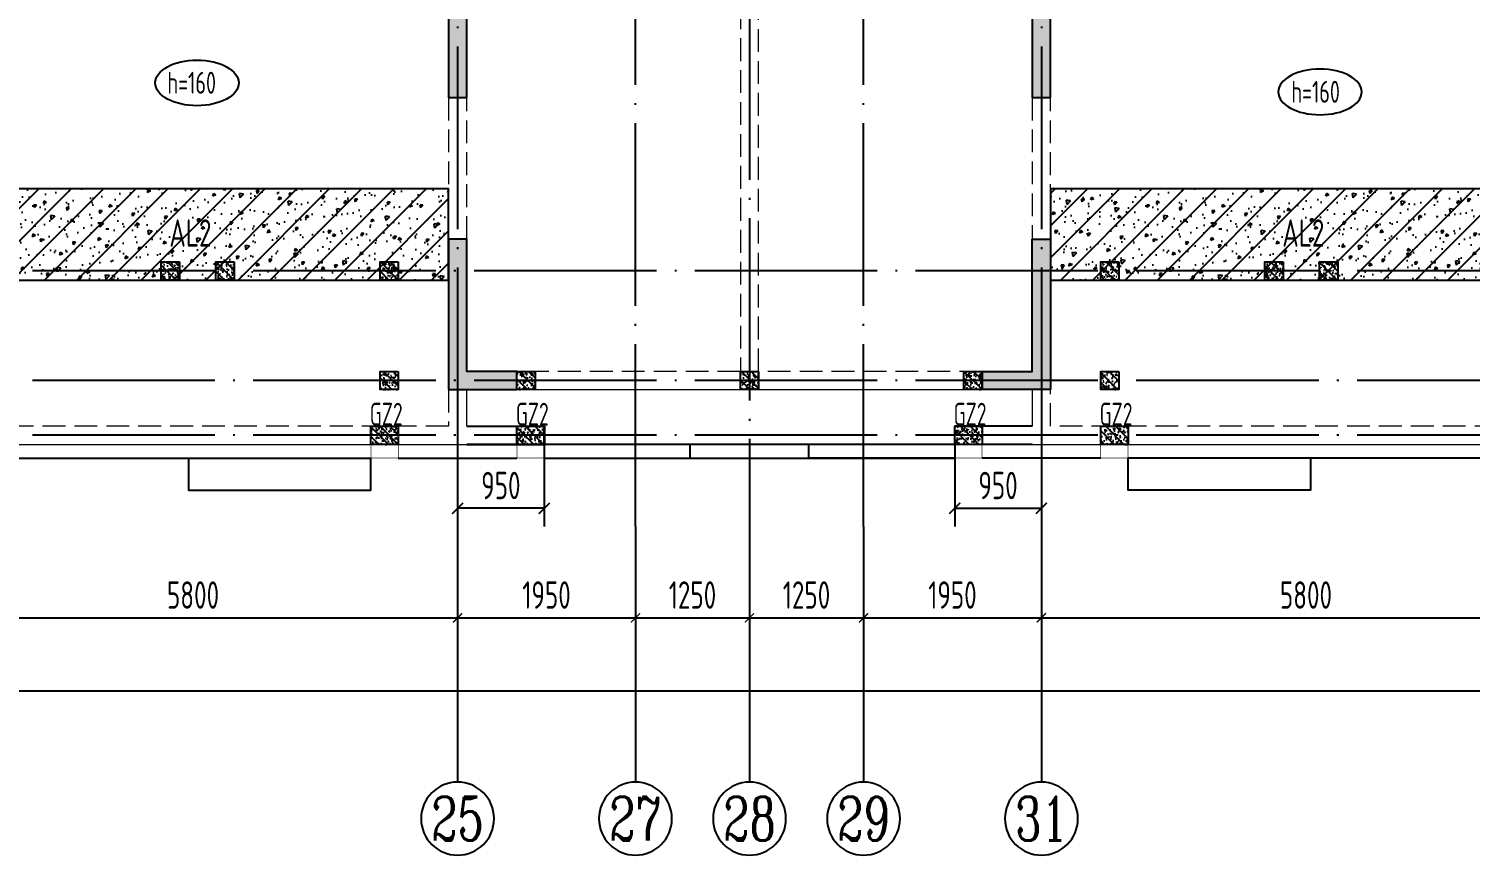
# Model space of a CAD drawing. Extents: x -461650 to 361314, y 245336 to 769729.
# Drawn here: x 17077 to 32877, y 634095 to 643148 of the extents above; entities that cross this region are included whole.
import ezdxf
from ezdxf.enums import TextEntityAlignment as Align

# ---------------------------------------------------------------- set-up
doc = ezdxf.new("R2010")
doc.units = 0
doc.header["$LTSCALE"] = 1000
doc.linetypes.add('DASH', pattern=[0.35, 0.25, -0.1])
doc.linetypes.add('DOTE', pattern=[2.42, 2, -0.2, 0.02, -0.2])
doc.layers.get('0').update_dxf_attribs({"linetype": 'CONTINUOUS'})
doc.layers.get('DEFPOINTS').update_dxf_attribs({"linetype": 'CONTINUOUS'})
for name, color, linetype in [('A-AXIS', 1, 'CONTINUOUS'), ('A-DOTE', 10, 'DOTE'), ('AXIS_NUM', 7, 'CONTINUOUS'), ('BEAM', 4, 'DASH'), ('BEAM_CON', 4, 'CONTINUOUS'), ('ROOF', 183, 'CONTINUOUS'), ('S-B板标注', 3, 'CONTINUOUS'), ('S-B板边线', 2, 'CONTINUOUS'), ('S-L主梁线', 4, 'DASH'), ('S-Q墙填充', 252, 'CONTINUOUS'), ('S-Q墙实线', 6, 'CONTINUOUS'), ('S-Q墙标注', 3, 'CONTINUOUS'), ('S-Y一般标注', 3, 'CONTINUOUS'), ('S-构造柱', 212, 'CONTINUOUS'), ('S-构造柱编号', 130, 'CONTINUOUS'), ('TEXT', 2, 'CONTINUOUS'), ('水平筋标注', 7, 'CONTINUOUS'), ('看线', 251, 'CONTINUOUS')]:
    doc.layers.add(name, color=color, linetype=linetype)
doc.layers.add('配箍校核', color=34, linetype='CONTINUOUS', plot=False)
doc.styles.add('TSSD_Axis', font='complex.shx', dxfattribs={"width": 0.7, "bigfont": 'hztxt.shx'})
doc.styles.add('TSSD_DIMENSION', font='Tssdeng.shx', dxfattribs={"width": 0.7, "bigfont": 'tssdchn.shx'})
doc.styles.add('TSSD_REIN', font='tssdeng.shx', dxfattribs={"width": 0.7, "height": 300, "bigfont": 'tssdchn.shx'})
doc.styles.add('结构文字', font='zstxt.shx', dxfattribs={"width": 0.7, "bigfont": 'zshz.shx'})
doc.dimstyles.new('STRUCK', dxfattribs={"dimtxt": 400, "dimasz": 121, "dimexe": 200, "dimexo": 150, "dimgap": 115, "dimtad": 1, "dimdec": 0, "dimdsep": 46, "dimtxsty": '结构文字', "dimblk": 'ARCHTICK', "dimcen": 400, "dimclrd": 3, "dimclre": 3, "dimclrt": 7, "dimadec": 0, "dimazin": 0, "dimtfac": 1, "dimtdec": 0, "dimtix": 1, "dimtmove": 2, "dimatfit": 3, "dimldrblk": '_DIMX', "dimfxl": 0, "dimtolj": 1, "dimtzin": 0, "dimarcsym": 0})
doc.dimstyles.new('TSSD_100_100', dxfattribs={"dimtxt": 300, "dimasz": 100, "dimexe": 100, "dimexo": 250, "dimgap": 100, "dimtad": 1, "dimdec": 0, "dimzin": 0, "dimdsep": 46, "dimtxsty": 'TSSD_DIMENSION', "dimblk": 'ARCHTICK', "dimcen": 0, "dimdle": 100, "dimclrt": 7, "dimadec": 0, "dimazin": 0, "dimtfac": 1, "dimtdec": 0, "dimtix": 1, "dimtmove": 2, "dimatfit": 3, "dimldrblk": 'ARCHTICK', "dimfxl": 0, "dimtolj": 1, "dimtzin": 0, "dimarcsym": 0})

# ---------------------------------------------------------------- blocks, each defined once
blk = doc.blocks.new('_ArchTick')
at = {"color": 0, "linetype": 'ByBlock', "const_width": 0.15}
blk.add_lwpolyline([(-0.5, -0.5), (0.5, 0.5)], dxfattribs=at)
blk = doc.blocks.new('*D1667')
at = {"layer": 'DEFPOINTS', "color": 0}
for p in [(33100, 3600), (38900, 3600), (38900, 2600)]:
    blk.add_point(p, dxfattribs=at)
at = {"layer": 'S-Y一般标注', "color": 0, "lineweight": -2}
for p, q in [((33100, 3350), (33100, 2500)), ((38900, 3350), (38900, 2500)), ((33000, 2600), (39000, 2600))]:
    blk.add_line(p, q, dxfattribs=at)
at = {"layer": 'S-Y一般标注', "color": 0, "lineweight": -2, "xscale": 100, "yscale": 100, "zscale": 100, "rotation": 180}
blk.add_blockref('_ArchTick', (33100, 2600), dxfattribs=at)
at = {"layer": 'S-Y一般标注', "color": 0, "lineweight": -2, "xscale": 100, "yscale": 100, "zscale": 100}
blk.add_blockref('_ArchTick', (38900, 2600), dxfattribs=at)
at = {"layer": 'S-Y一般标注', "color": 7, "insert": (36000, 2850), "char_height": 300, "attachment_point": 5, "style": 'TSSD_DIMENSION'}
blk.add_mtext('\\A1;5800', dxfattribs=at)
blk = doc.blocks.new('ts_axno')
at = {"color": 0, "linetype": 'ByBlock', "lineweight": -2}
blk.add_circle((0, 0), 0.5, dxfattribs=at)
at = {"color": 0, "linetype": 'ByBlock', "lineweight": -2, "style": 'TSSD_Axis', "width": 0.7}
blk.add_attdef('A', text='', height=0.6, dxfattribs=at).set_placement((0, 0), align=Align.MIDDLE_CENTER)
blk = doc.blocks.new('*D1668')
at = {"layer": 'DEFPOINTS', "color": 0}
for p in [(43350, 3600), (45300, 3600), (45300, 2600)]:
    blk.add_point(p, dxfattribs=at)
at = {"layer": 'S-Y一般标注', "color": 0, "lineweight": -2}
for p, q in [((43350, 3350), (43350, 2500)), ((45300, 3350), (45300, 2500)), ((43250, 2600), (45400, 2600))]:
    blk.add_line(p, q, dxfattribs=at)
at = {"layer": 'S-Y一般标注', "color": 0, "lineweight": -2, "xscale": 100, "yscale": 100, "zscale": 100, "rotation": 180}
blk.add_blockref('_ArchTick', (43350, 2600), dxfattribs=at)
at = {"layer": 'S-Y一般标注', "color": 0, "lineweight": -2, "xscale": 100, "yscale": 100, "zscale": 100}
blk.add_blockref('_ArchTick', (45300, 2600), dxfattribs=at)
at = {"layer": 'S-Y一般标注', "color": 7, "insert": (44325, 2850), "char_height": 300, "attachment_point": 5, "style": 'TSSD_DIMENSION'}
blk.add_mtext('\\A1;1950', dxfattribs=at)
blk = doc.blocks.new('*D1669')
at = {"layer": 'DEFPOINTS', "color": 0}
for p in [(45300, 3600), (51100, 3600), (51100, 2600)]:
    blk.add_point(p, dxfattribs=at)
at = {"layer": 'S-Y一般标注', "color": 0, "lineweight": -2}
for p, q in [((45300, 3350), (45300, 2500)), ((51100, 3350), (51100, 2500)), ((45200, 2600), (51200, 2600))]:
    blk.add_line(p, q, dxfattribs=at)
at = {"layer": 'S-Y一般标注', "color": 0, "lineweight": -2, "xscale": 100, "yscale": 100, "zscale": 100, "rotation": 180}
blk.add_blockref('_ArchTick', (45300, 2600), dxfattribs=at)
at = {"layer": 'S-Y一般标注', "color": 0, "lineweight": -2, "xscale": 100, "yscale": 100, "zscale": 100}
blk.add_blockref('_ArchTick', (51100, 2600), dxfattribs=at)
at = {"layer": 'S-Y一般标注', "color": 7, "insert": (48200, 2850), "char_height": 300, "attachment_point": 5, "style": 'TSSD_DIMENSION'}
blk.add_mtext('\\A1;5800', dxfattribs=at)
blk = doc.blocks.new('*D1672')
at = {"layer": 'DEFPOINTS', "color": 0}
for p in [(4600, 3600), (54600, 3600), (54600, 1800)]:
    blk.add_point(p, dxfattribs=at)
at = {"layer": 'S-Y一般标注', "color": 0, "lineweight": -2}
for p, q in [((4600, 3350), (4600, 1700)), ((54600, 3350), (54600, 1700)), ((4500, 1800), (54700, 1800))]:
    blk.add_line(p, q, dxfattribs=at)
at = {"layer": 'S-Y一般标注', "color": 0, "lineweight": -2, "xscale": 100, "yscale": 100, "zscale": 100, "rotation": 180}
blk.add_blockref('_ArchTick', (4600, 1800), dxfattribs=at)
at = {"layer": 'S-Y一般标注', "color": 0, "lineweight": -2, "xscale": 100, "yscale": 100, "zscale": 100}
blk.add_blockref('_ArchTick', (54600, 1800), dxfattribs=at)
at = {"layer": 'S-Y一般标注', "color": 7, "insert": (29600, 2050), "char_height": 300, "attachment_point": 5, "style": 'TSSD_DIMENSION'}
blk.add_mtext('\\A1;50000', dxfattribs=at)
blk = doc.blocks.new('*D1676')
at = {"layer": 'DEFPOINTS', "color": 0}
for p in [(40850, 3600), (42100, 3600), (42100, 2600)]:
    blk.add_point(p, dxfattribs=at)
at = {"layer": 'S-Y一般标注', "color": 0, "lineweight": -2}
for p, q in [((40850, 3350), (40850, 2500)), ((42100, 3350), (42100, 2500)), ((40750, 2600), (42200, 2600))]:
    blk.add_line(p, q, dxfattribs=at)
at = {"layer": 'S-Y一般标注', "color": 0, "lineweight": -2, "xscale": 100, "yscale": 100, "zscale": 100, "rotation": 180}
blk.add_blockref('_ArchTick', (40850, 2600), dxfattribs=at)
at = {"layer": 'S-Y一般标注', "color": 0, "lineweight": -2, "xscale": 100, "yscale": 100, "zscale": 100}
blk.add_blockref('_ArchTick', (42100, 2600), dxfattribs=at)
at = {"layer": 'S-Y一般标注', "color": 7, "insert": (41475, 2850), "char_height": 300, "attachment_point": 5, "style": 'TSSD_DIMENSION'}
blk.add_mtext('\\A1;1250', dxfattribs=at)
blk = doc.blocks.new('*D1691')
at = {"layer": 'DEFPOINTS', "color": 0}
for p in [(38900, 3600), (40850, 3600), (40850, 2600)]:
    blk.add_point(p, dxfattribs=at)
at = {"layer": 'S-Y一般标注', "color": 0, "lineweight": -2}
for p, q in [((38900, 3350), (38900, 2500)), ((40850, 3350), (40850, 2500)), ((38800, 2600), (40950, 2600))]:
    blk.add_line(p, q, dxfattribs=at)
at = {"layer": 'S-Y一般标注', "color": 0, "lineweight": -2, "xscale": 100, "yscale": 100, "zscale": 100, "rotation": 180}
blk.add_blockref('_ArchTick', (38900, 2600), dxfattribs=at)
at = {"layer": 'S-Y一般标注', "color": 0, "lineweight": -2, "xscale": 100, "yscale": 100, "zscale": 100}
blk.add_blockref('_ArchTick', (40850, 2600), dxfattribs=at)
at = {"layer": 'S-Y一般标注', "color": 7, "insert": (39875, 2850), "char_height": 300, "attachment_point": 5, "style": 'TSSD_DIMENSION'}
blk.add_mtext('\\A1;1950', dxfattribs=at)
blk = doc.blocks.new('*D1692')
at = {"layer": 'DEFPOINTS', "color": 0}
for p in [(42100, 3600), (43350, 3600), (43350, 2600)]:
    blk.add_point(p, dxfattribs=at)
at = {"layer": 'S-Y一般标注', "color": 0, "lineweight": -2}
for p, q in [((42100, 3350), (42100, 2500)), ((43350, 3350), (43350, 2500)), ((42000, 2600), (43450, 2600))]:
    blk.add_line(p, q, dxfattribs=at)
at = {"layer": 'S-Y一般标注', "color": 0, "lineweight": -2, "xscale": 100, "yscale": 100, "zscale": 100, "rotation": 180}
blk.add_blockref('_ArchTick', (42100, 2600), dxfattribs=at)
at = {"layer": 'S-Y一般标注', "color": 0, "lineweight": -2, "xscale": 100, "yscale": 100, "zscale": 100}
blk.add_blockref('_ArchTick', (43350, 2600), dxfattribs=at)
at = {"layer": 'S-Y一般标注', "color": 7, "insert": (42725, 2850), "char_height": 300, "attachment_point": 5, "style": 'TSSD_DIMENSION'}
blk.add_mtext('\\A1;1250', dxfattribs=at)
blk = doc.blocks.new('20210729.03492876')
at = {"color": 30, "const_width": 8}
for points in [[(33650, 500), (33650, 350), (33950, 350), (33950, 500)], [(35250, 500), (35250, 350), (35550, 350), (35550, 500)], [(40350, 500), (40350, 350), (40050, 350), (40050, 500)], [(41950, 500), (41950, 350), (41650, 350), (41650, 500)]]:
    blk.add_lwpolyline(points, dxfattribs=at)
at = {"layer": '看线', "color": 202, "ltscale": 0.5}
for points in [[(35550, 500), (35550, 350), (37150, 350), (37150, 500)], [(40050, 500), (40050, 350), (38450, 350), (38450, 500)], [(29000, 350), (33650, 350)], [(31650, 350), (31650, 0), (33650, 0), (33650, 350)], [(33950, 350), (35250, 350)], [(35550, 350), (40050, 350)], [(41650, 350), (40350, 350)], [(43950, 350), (43950, 0), (41950, 0), (41950, 350)], [(46600, 350), (41950, 350)]]:
    blk.add_lwpolyline(points, dxfattribs=at)
blk = doc.blocks.new('20210729.04150611')
at = {"layer": 'S-B板边线'}
blk.add_lwpolyline([(9045, -31892), (9045, -31892), (2845, -31892)], dxfattribs=at)
blk = doc.blocks.new('20210807.15313138')
at = {"layer": 'S-Q墙填充'}
h = blk.add_hatch(color=252, dxfattribs=at)
h.dxf.hatch_style = 1
h.paths.add_polyline_path([(95416, 60640), (95416, 61840), (95216, 61840), (95216, 60640)])
h = blk.add_hatch(color=252, dxfattribs=at)
h.dxf.hatch_style = 1
h.paths.add_polyline_path([(101816, 60640), (101816, 61840), (101616, 61840), (101616, 60640)])
h = blk.add_hatch(color=252, dxfattribs=at)
h.dxf.hatch_style = 1
h.paths.add_polyline_path([(95216, 57440), (95966, 57440), (95966, 57640), (95416, 57640), (95416, 59090), (95216, 59090)])
h = blk.add_hatch(color=252, dxfattribs=at)
h.dxf.hatch_style = 1
h.paths.add_polyline_path([(101816, 57440), (101066, 57440), (101066, 57640), (101616, 57640), (101616, 58740), (101616, 59090), (101816, 59090), (101816, 58740)])
at = {"layer": 'BEAM_CON'}
for p, q in [((95416, 57040), (96266, 57040)), ((96266, 56840), (96266, 57040)), ((101616, 57040), (100766, 57040)), ((100766, 56840), (100766, 57040)), ((95416, 56840), (96266, 56840)), ((101616, 56840), (100766, 56840))]:
    blk.add_line(p, q, dxfattribs=at)
at = {"layer": 'S-L主梁线', "linetype": 'DASH', "lineweight": 18}
for p, q in [((98416, 61640), (98416, 57640)), ((98616, 57640), (98616, 61640)), ((95216, 60640), (95216, 59090)), ((95416, 59090), (95416, 60640)), ((101616, 60640), (101616, 59090)), ((101816, 59090), (101816, 60640)), ((98416, 57640), (95966, 57640)), ((101066, 57640), (98616, 57640)), ((95216, 57440), (95216, 57040)), ((101816, 57040), (101816, 57440)), ((95216, 57040), (89616, 57040)), ((107416, 57040), (101816, 57040))]:
    blk.add_line(p, q, dxfattribs=at)
at = {"layer": 'S-L主梁线', "linetype": 'ByBlock', "lineweight": 18}
for p, q in [((95416, 57040), (95416, 57440)), ((95966, 57440), (98516, 57440)), ((98516, 57440), (101066, 57440)), ((101616, 57440), (101616, 57040)), ((89416, 56840), (95416, 56840)), ((101616, 56840), (107616, 56840))]:
    blk.add_line(p, q, dxfattribs=at)
at = {"layer": 'S-Q墙实线'}
for points in [[(95416, 60640), (95416, 61840), (95216, 61840), (95216, 60640)], [(101816, 60640), (101816, 61840), (101616, 61840), (101616, 60640)], [(95216, 57440), (95966, 57440), (95966, 57640), (95416, 57640), (95416, 59090), (95216, 59090)], [(101816, 57440), (101066, 57440), (101066, 57640), (101616, 57640), (101616, 58740), (101616, 59090), (101816, 59090), (101816, 58740)]]:
    blk.add_lwpolyline(points, close=True, dxfattribs=at)
blk = doc.blocks.new('20210730.02141516')
at = {"layer": 'S-构造柱'}
h = blk.add_hatch(dxfattribs=at)
h.set_pattern_fill('ARMORED', color=256, scale=15, angle=-90, style=0)
h.set_pattern_definition([(320, (-154189.41, 3278673.45), (-9.4128202, -107.5890274), [11.25, -123.75]), (265, (-154189.41, 3278673.45), (112.82882, 20.8127), [9, -99]), (10.4514, (-154190.19, 3278664.49), (103.4159313, -86.7764073), [9.5610285, -105.1713168]), (316.1842, (-154159.41, 3278673.45), (-24.827852, -160.0861573), [16.875, -185.625]), (6.6356, (-154161.48, 3278660.11), (146.117681, -140.199406), [14.341543, -157.75695]), (261.1842, (-154159.41, 3278673.45), (146.11779, -140.199292), [13.5, -148.5]), (291, (-154166.91, 3278658.45), (-60.3928336, -89.5360578), [11.25, -123.75]), (236, (-154166.91, 3278658.45), (108.7725068, -36.4972998), [9, -99]), (341.4514, (-154171.94, 3278650.99), (48.3795745, -126.0333943), [9.5610285, -105.1713168]), (307.5, (-154189.41, 3278673.454), (49.93407807, -1.8239783), [0, -97.8, 0, -100.5, 0, -99.375]), (277.5, (-154189.41, 3278673.454), (59.1617568, -39.4604306), [0, -57.3, 0, -95.55, 0, -37.875]), (237.5, (-154189.41, 3278706.904), (-3.38323076, -80.07336543), [0, -37.5, 0, -117, 0, -155.25]), (227.5, (-154189.41, 3278721.904), (15.0157473, -87.4779254), [0, -48.75, 0, -77.7, 0, -110.25]), (315, (-154189.41, 3278673.454), (53.0330086, 53.0330086), [])])
h.paths.add_polyline_path([(200, 200), (200, 0), (0, 0), (0, 200)])
blk.add_lwpolyline([(200, 200), (200, 0), (0, 0), (0, 200)], close=True, dxfattribs=at)
blk = doc.blocks.new('20210809.18224761')
at = {"layer": 'S-构造柱'}
h = blk.add_hatch(dxfattribs=at)
h.set_pattern_fill('ARMORED', color=256, scale=15, angle=-90, style=0)
h.set_pattern_definition([(320, (-154189.41, 3278673.45), (-9.4128202, -107.5890274), [11.25, -123.75]), (265, (-154189.41, 3278673.45), (112.82882, 20.8127), [9, -99]), (10.4514, (-154190.19, 3278664.49), (103.4159313, -86.7764073), [9.5610285, -105.1713168]), (316.1842, (-154159.41, 3278673.45), (-24.827852, -160.0861573), [16.875, -185.625]), (6.6356, (-154161.48, 3278660.11), (146.117681, -140.199406), [14.341543, -157.75695]), (261.1842, (-154159.41, 3278673.45), (146.11779, -140.199292), [13.5, -148.5]), (291, (-154166.91, 3278658.45), (-60.3928336, -89.5360578), [11.25, -123.75]), (236, (-154166.91, 3278658.45), (108.7725068, -36.4972998), [9, -99]), (341.4514, (-154171.94, 3278650.99), (48.3795745, -126.0333943), [9.5610285, -105.1713168]), (307.5, (-154189.41, 3278673.454), (49.93407807, -1.8239783), [0, -97.8, 0, -100.5, 0, -99.375]), (277.5, (-154189.41, 3278673.454), (59.1617568, -39.4604306), [0, -57.3, 0, -95.55, 0, -37.875]), (237.5, (-154189.41, 3278706.904), (-3.38323076, -80.07336543), [0, -37.5, 0, -117, 0, -155.25]), (227.5, (-154189.41, 3278721.904), (15.0157473, -87.4779254), [0, -48.75, 0, -77.7, 0, -110.25]), (315, (-154189.41, 3278673.454), (53.0330086, 53.0330086), [])])
h.paths.add_polyline_path([(300, 200), (300, 0), (0, 0), (0, 200)])
blk.add_lwpolyline([(300, 200), (300, 0), (0, 0), (0, 200)], close=True, dxfattribs=at)
blk = doc.blocks.new('20210809.18235135')
at = {"layer": '配箍校核'}
blk.add_blockref('20210809.18224761', (12, 0), dxfattribs=at)
at = {"layer": 'S-构造柱编号', "color": 2, "linetype": 'ByBlock', "style": 'TSSD_REIN', "width": 0.65}
blk.add_text('GZ2', height=250, dxfattribs=at).set_placement((0, 206, 0))
blk = doc.blocks.new('20210809.18285270')
at = {"layer": 'ROOF'}
for p in [(31150, 1800), (31750, 1800), (33550, 1800), (41450, 1800), (43250, 1800), (43850, 1800), (35050, 600), (39950, 600)]:
    blk.add_blockref('20210730.02141516', p, dxfattribs=at)
at = {"layer": 'ROOF', "rotation": 359.9999999538236}
for p in [(33550, 600), (37500, 600), (41450, 600)]:
    blk.add_blockref('20210730.02141516', p, dxfattribs=at)
at = {"layer": '配箍校核'}
for p in [(33438, 0), (35039, 0), (39838, 0), (41438, 0)]:
    blk.add_blockref('20210809.18235135', p, dxfattribs=at)
blk = doc.blocks.new('*D423')
at = {"layer": 'DEFPOINTS', "color": 0}
for p in [(-175009, -11759), (-174059, -11759), (-174059, -12559)]:
    blk.add_point(p, dxfattribs=at)
at = {"layer": 'S-Q墙标注', "color": 3, "lineweight": -2}
for p, q in [((-175009, -11909), (-175009, -12759)), ((-174059, -11909), (-174059, -12759)), ((-175009, -12559), (-174059, -12559))]:
    blk.add_line(p, q, dxfattribs=at)
at = {"layer": 'S-Q墙标注', "color": 3, "lineweight": -2, "xscale": 121, "yscale": 121, "zscale": 121, "rotation": 180}
blk.add_blockref('_ArchTick', (-175009, -12559), dxfattribs=at)
at = {"layer": 'S-Q墙标注', "color": 3, "lineweight": -2, "xscale": 121, "yscale": 121, "zscale": 121}
blk.add_blockref('_ArchTick', (-174059, -12559), dxfattribs=at)
at = {"layer": 'S-Q墙标注', "color": 7, "insert": (-174534, -12309), "char_height": 300, "attachment_point": 5, "style": 'TSSD_REIN'}
blk.add_mtext('\\A1;950', dxfattribs=at)
blk = doc.blocks.new('_DIMX')
blk.add_line((-150, 0), (150, 0))
at = {"const_width": 50}
blk.add_lwpolyline([(-70, -70), (70, 70)], dxfattribs=at)
blk = doc.blocks.new('*D433')
at = {"layer": 'DEFPOINTS', "color": 0}
for p in [(-180459, -11759), (-179509, -11759), (-180459, -12559)]:
    blk.add_point(p, dxfattribs=at)
at = {"layer": 'S-Q墙标注', "color": 3, "lineweight": -2}
for p, q in [((-180459, -11909), (-180459, -12759)), ((-179509, -11909), (-179509, -12759)), ((-179509, -12559), (-180459, -12559))]:
    blk.add_line(p, q, dxfattribs=at)
at = {"layer": 'S-Q墙标注', "color": 3, "lineweight": -2, "xscale": 121, "yscale": 121, "zscale": 121, "rotation": 180}
blk.add_blockref('_ArchTick', (-180459, -12559), dxfattribs=at)
at = {"layer": 'S-Q墙标注', "color": 3, "lineweight": -2, "xscale": 121, "yscale": 121, "zscale": 121}
blk.add_blockref('_ArchTick', (-179509, -12559), dxfattribs=at)
at = {"layer": 'S-Q墙标注', "color": 7, "insert": (-179984, -12309), "char_height": 300, "attachment_point": 5, "style": 'TSSD_REIN'}
blk.add_mtext('\\A1;950', dxfattribs=at)
blk = doc.blocks.new('20210726.16350016')
at = {"layer": 'A-AXIS'}
for p, q in [((38900, 3600.1), (38900, 800.1)), ((40850, 3600), (40850, 800)), ((42100, 3600), (42100, 800)), ((43350, 3600), (43350, 800)), ((45300, 3600), (45300, 800))]:
    blk.add_line(p, q, dxfattribs=at)
at = {"layer": 'A-DOTE'}
for p, q in [((38900.2, 13700), (38900, 3600)), ((45299.8, 13700), (45300, 3600)), ((40850, 3600), (40850, 11500)), ((43350, 3600), (43350, 11500)), ((42100, 9400), (42100, 3600)), ((55600, 6400), (3600, 6400)), ((55600, 5200), (3600, 5200)), ((55600, 4600), (3600, 4600))]:
    blk.add_line(p, q, dxfattribs=at)
at = {"layer": 'A-AXIS'}
ref = blk.add_blockref('ts_axno', (38900, 400.1), dxfattribs=dict(at, xscale=-800, yscale=800, zscale=800, rotation=180))
ref.add_attrib('17', '25', dxfattribs={"layer": 'AXIS_NUM', "height": 480, "style": 'TSSD_Axis', "width": 0.7}).set_placement((38900, 400.1), align=Align.MIDDLE_CENTER)
ref = blk.add_blockref('ts_axno', (40850, 400), dxfattribs=dict(at, xscale=-800, yscale=800, zscale=800, rotation=180))
ref.add_attrib('8', '27', dxfattribs={"layer": 'AXIS_NUM', "height": 480, "style": 'TSSD_Axis', "width": 0.7}).set_placement((40850, 400), align=Align.MIDDLE_CENTER)
ref = blk.add_blockref('ts_axno', (42100, 400), dxfattribs=dict(at, xscale=-800, yscale=800, zscale=800, rotation=180))
ref.add_attrib('19', '28', dxfattribs={"layer": 'AXIS_NUM', "height": 480, "style": 'TSSD_Axis', "width": 0.7}).set_placement((42100, 400), align=Align.MIDDLE_CENTER)
ref = blk.add_blockref('ts_axno', (43350, 400), dxfattribs=dict(at, xscale=-800, yscale=800, zscale=800, rotation=180))
ref.add_attrib('8', '29', dxfattribs={"layer": 'AXIS_NUM', "height": 480, "style": 'TSSD_Axis', "width": 0.7}).set_placement((43350, 400), align=Align.MIDDLE_CENTER)
ref = blk.add_blockref('ts_axno', (45300, 400), dxfattribs=dict(at, xscale=-800, yscale=800, zscale=800, rotation=180))
ref.add_attrib('19', '31', dxfattribs={"layer": 'AXIS_NUM', "height": 480, "style": 'TSSD_Axis', "width": 0.7}).set_placement((45300, 400), align=Align.MIDDLE_CENTER)
at = {"layer": 'S-Y一般标注'}
for base, p1, p2, picture, middle in [((54600, 1800), (4600, 3600), (54600, 3600), '*D1672', (29600, 2050)), ((38900, 2600.1), (33100, 3600), (38900, 3600.1), '*D1667', (36000, 2850.1)), ((40850, 2600.1), (38900, 3600.1), (40850, 3600.1), '*D1691', (39875, 2850.1)), ((42100, 2600.1), (40850, 3600.1), (42100, 3600.1), '*D1676', (41475, 2850.1)), ((43350, 2600.1), (42100, 3600.1), (43350, 3600.1), '*D1692', (42725, 2850.1)), ((45300, 2600.1), (43350, 3600.1), (45300, 3600.1), '*D1668', (44325, 2850.1)), ((51100, 2600), (45300, 3600), (51100, 3600), '*D1669', (48200, 2850))]:
    dim = blk.add_linear_dim(base=base, p1=p1, p2=p2, dimstyle='TSSD_100_100', dxfattribs=at)
    dim.commit()
    dim.dimension.update_dxf_attribs({"geometry": picture, "text_midpoint": middle})
blk = doc.blocks.new('20210810.19092027')
at = {"layer": 'S-Q墙标注'}
dim = blk.add_linear_dim(base=(119517.8, 54373.8), p1=(120467.9, 55173.8), p2=(119517.8, 55173.8), angle=180, dimstyle='STRUCK', override={"dimtxt": 300, "dimgap": 100, "dimtxsty": 'TSSD_REIN'}, dxfattribs=at)
dim.commit()
dim.dimension.update_dxf_attribs({"geometry": '*D433', "text_midpoint": (119992.9, 54623.8), "insert": (299976.5, 66933)})
dim = blk.add_linear_dim(base=(125917.8, 54374), p1=(124967.8, 55174), p2=(125917.8, 55174), dimstyle='STRUCK', override={"dimtxt": 300, "dimgap": 100, "dimtxsty": 'TSSD_REIN'}, dxfattribs=at)
dim.commit()
dim.dimension.update_dxf_attribs({"geometry": '*D423', "text_midpoint": (125442.8, 54624), "insert": (299976.5, 66933)})

msp = doc.modelspace()

# ---------------------------------------------------------------- hatches: boundary and pattern name
at = {"layer": 'BEAM', "linetype": 'ByBlock'}
h = msp.add_hatch(dxfattribs=at)
h.set_pattern_fill('ARMORED', color=252, scale=50, angle=180, style=0)
h.set_pattern_definition([(230, (-238794.34, 2554816.34), (-358.63009, 31.376067), [37.5, -412.5]), (175, (-238794.34, 2554816.34), (69.37567, -376.09607), [30, -330]), (280.4514, (-238824.23, 2554818.96), (-289.25469, -344.71977), [31.870095, -350.571056]), (226.1842, (-238794.34, 2554716.34), (-533.62052, 82.75951), [56.25, -618.75]), (276.6356, (-238838.8, 2554723.24), (-467.33135, -487.05894), [47.80514, -525.8565]), (171.1842, (-238794.34, 2554716.34), (-467.33097, -487.0593), [45, -495]), (201, (-238844.34, 2554741.34), (-298.453526, 201.309445), [37.5, -412.5]), (146, (-238844.34, 2554741.34), (-121.657666, -362.57502), [30, -330]), (251.4514, (-238869.2, 2554758.12), (-420.111314, -161.26525), [31.870095, -350.571056]), (217.5, (-238794.34, 2554816.34), (-6.079928, -166.446927), [0, -326, 0, -335, 0, -331.25]), (187.5, (-238794.34, 2554816.34), (-131.534769, -197.205856), [0, -191, 0, -318.5, 0, -126.25]), (147.5, (-238682.84, 2554816.34), (-266.911218, 11.277436), [0, -125, 0, -390, 0, -517.5]), (137.5, (-238632.84, 2554816.34), (-291.593085, -50.05249), [0, -162.5, 0, -259, 0, -367.5]), (225, (-238794.34, 2554816.34), (176.776695, -176.776695), [])])
h.paths.add_polyline_path([(16076.77, 640395.04), (21676.77, 640395.04), (21676.77, 641395.04), (16076.77, 641395.04)])
h = msp.add_hatch(dxfattribs=at)
h.set_pattern_fill('ARMORED', color=252, scale=50, angle=180, style=0)
h.set_pattern_definition([(230, (-226594.4, 2554816.35), (-358.63009, 31.376067), [37.5, -412.5]), (175, (-226594.4, 2554816.35), (69.37567, -376.09607), [30, -330]), (280.4514, (-226624.28, 2554818.96), (-289.25469, -344.71977), [31.870095, -350.571056]), (226.1842, (-226594.4, 2554716.35), (-533.62052, 82.75951), [56.25, -618.75]), (276.6356, (-226638.86, 2554723.25), (-467.33135, -487.05894), [47.80514, -525.8565]), (171.1842, (-226594.4, 2554716.35), (-467.33097, -487.0593), [45, -495]), (201, (-226644.4, 2554741.35), (-298.453526, 201.309445), [37.5, -412.5]), (146, (-226644.4, 2554741.35), (-121.657666, -362.57502), [30, -330]), (251.4514, (-226669.26, 2554758.13), (-420.111314, -161.26525), [31.870095, -350.571056]), (217.5, (-226594.39, 2554816.35), (-6.079928, -166.446927), [0, -326, 0, -335, 0, -331.25]), (187.5, (-226594.39, 2554816.35), (-131.534769, -197.205856), [0, -191, 0, -318.5, 0, -126.25]), (147.5, (-226482.89, 2554816.35), (-266.911218, 11.277436), [0, -125, 0, -390, 0, -517.5]), (137.5, (-226432.9, 2554816.35), (-291.593085, -50.05249), [0, -162.5, 0, -259, 0, -367.5]), (225, (-226594.4, 2554816.35), (176.776695, -176.776695), [])])
h.paths.add_polyline_path([(28276.72, 640395.05), (33876.72, 640395.05), (33876.72, 641395.05), (28276.72, 641395.05)])

# ---------------------------------------------------------------- linework, layer by layer
for points in [[(16076.77, 640395.04), (21676.77, 640395.04), (21676.77, 641395.04), (16076.77, 641395.04)], [(28276.72, 640395.05), (33876.72, 640395.05), (33876.72, 641395.05), (28276.72, 641395.05)]]:
    msp.add_lwpolyline(points, close=True, dxfattribs=at)
at = {"layer": 'S-B板标注'}
msp.add_ellipse((18920.06, 642555.67), major_axis=(-457.33, 0), ratio=0.54724159, dxfattribs=at)
at = {"layer": 'S-B板标注', "extrusion": (0, 0, -1)}
msp.add_ellipse((31230.57, 642456.88), major_axis=(457.33, -0.02), ratio=0.54724159, dxfattribs=at)

# ---------------------------------------------------------------- block references
msp.add_blockref('20210729.03492876', (-12823.27, 638095.05))
at = {"layer": 'A-DOTE'}
msp.add_blockref('20210726.16350016', (-17123.27, 634095), dxfattribs=at)
at = {"layer": 'S-B板边线'}
msp.add_blockref('20210729.04150611', (19032.09, 670487.58), dxfattribs=at)
at = {"layer": 'S-Q墙填充'}
msp.add_blockref('20210807.15313138', (-73538.91, 581755.5), dxfattribs=at)
at = {"layer": '水平筋标注'}
msp.add_blockref('20210810.19092027', (-97741.1, 583521.05), dxfattribs=at)
at = {"layer": '配箍校核'}
msp.add_blockref('20210809.18285270', (-12623.29, 638595.21), dxfattribs=at)

# ---------------------------------------------------------------- texts
at = {"layer": 'S-B板标注', "color": 7, "style": 'TSSD_REIN', "width": 0.7}
msp.add_text('h=160', height=240, dxfattribs=at).set_placement((18595.37, 642437.53))
msp.add_text('h=160', height=240, rotation=359.997282, dxfattribs=at).set_placement((30915.56, 642338.75))
at = {"layer": 'TEXT', "color": 1, "style": 'TSSD_REIN', "width": 0.7}
for p in [(19078.73, 640761.16, 0), (31278.69, 640761.16, 0)]:
    msp.add_text('AL2', height=300, dxfattribs=at).set_placement(p, align=Align.RIGHT)

doc.saveas('drawing.dxf')
